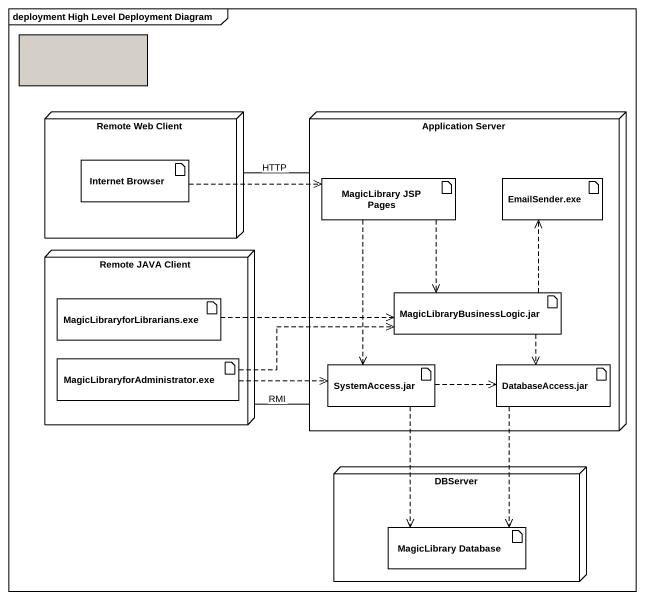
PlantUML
@startuml
mainframe deployment High Level Deployment Diagram
rectangle " " as rectangle1 #D4D0C8
node "Remote Web Client" as Remote_Web_Client {
  artifact "Internet Browser" as Internet_Browser
}
node "Application Server" as Application_Server {
  artifact "MagicLibrary JSP Pages" as MagicLibrary_JSP_Pages
  artifact "EmailSender.exe" as EmailSender_exe
  artifact "MagicLibraryBusinessLogic.jar" as MagicLibraryBusinessLogic
  artifact "SystemAccess.jar" as SystemAccess_jar
  artifact "DatabaseAccess.jar" as DatabaseAccess_jar
}
node "Remote JAVA Client" as Remote_JAVA_Client {
  artifact "MagicLibraryforLibrarians.exe" as MagicLibraryforLibrarians
  artifact "MagicLibraryforAdministrator.exe" as MagicLibraryforAdministrator
}
node DBServer {
  artifact "MagicLibrary Database" as MagicLibrary_Database
}
Remote_Web_Client -right- Application_Server : HTTP
Internet_Browser .right.> MagicLibrary_JSP_Pages
MagicLibrary_JSP_Pages ..> MagicLibraryBusinessLogic
MagicLibrary_JSP_Pages ..> SystemAccess_jar
Remote_JAVA_Client -right- Application_Server : RMI
MagicLibraryforLibrarians .right.> MagicLibraryBusinessLogic
MagicLibraryBusinessLogic .up.> EmailSender_exe
MagicLibraryBusinessLogic ..> DatabaseAccess_jar
MagicLibraryforAdministrator .right.> MagicLibraryBusinessLogic
MagicLibraryforAdministrator .right.> SystemAccess_jar
SystemAccess_jar .right.> DatabaseAccess_jar
SystemAccess_jar ..> MagicLibrary_Database
DatabaseAccess_jar ..> MagicLibrary_Database
@enduml
